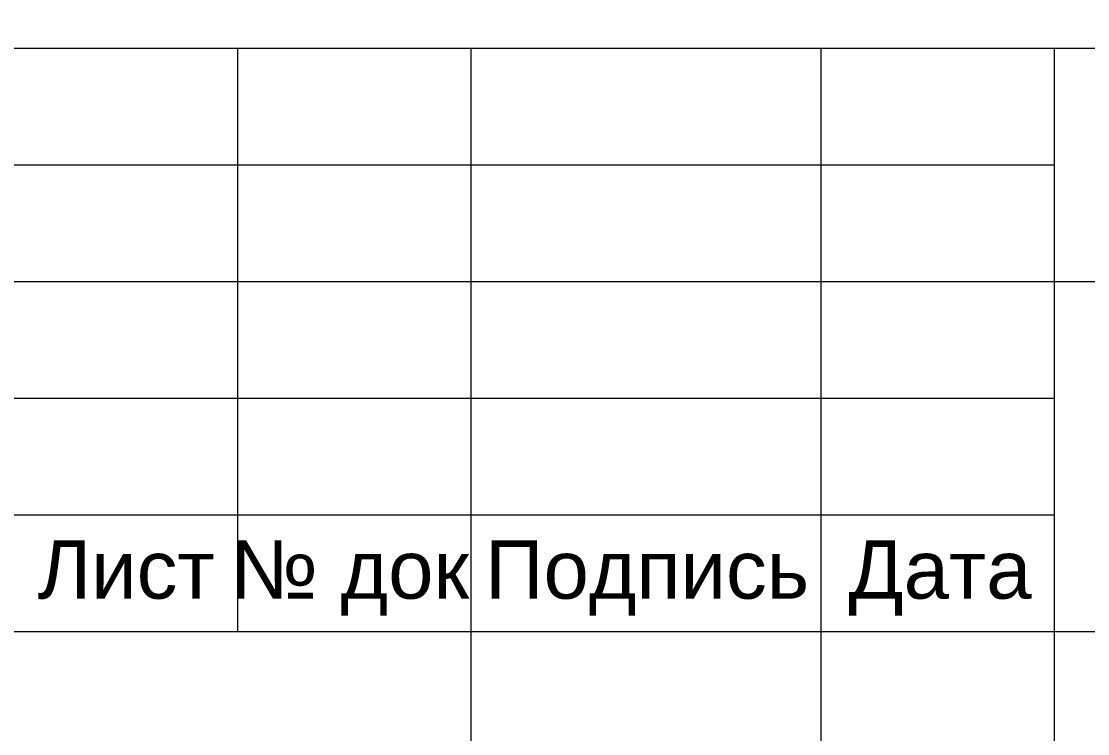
# Model space of a CAD drawing. Header units: millimetres. Extents: x 1982 to 10001982, y -1005230 to 4320529.
# Drawn here: x 2635845 to 2640416, y 1126511 to 1129566 of the extents above; entities that cross this region are included whole.
import ezdxf
from ezdxf.enums import TextEntityAlignment as Align

# ---------------------------------------------------------------- set-up
doc = ezdxf.new("R2010")
doc.units = ezdxf.units.MM
doc.layers.add('Level 63', color=7, linetype='Continuous', lineweight=0)
doc.styles.add('Style-Arial', font='arial.ttf')

msp = doc.modelspace()

# ---------------------------------------------------------------- linework, layer by layer
at = {"layer": 'Level 63', "color": 7, "linetype": 'Continuous', "lineweight": 13}
for p, q in [((2633771.797, 1129450.016), (2652271.797, 1129450.016)), ((2636771.797, 1129450.016), (2636771.797, 1126950.016)), ((2637771.797, 1129450.016), (2637771.797, 1123950.016)), ((2639271.797, 1129450.016), (2639271.797, 1123950.016)), ((2640271.797, 1129450.016), (2640271.797, 1123950.016)), ((2640271.797, 1128450.016), (2652271.797, 1128450.016)), ((2633771.797, 1127450.016), (2640271.797, 1127450.016)), ((2633771.797, 1126950.016), (2640271.797, 1126950.016)), ((2640271.797, 1126950.016), (2652271.797, 1126950.016))]:
    msp.add_line(p, q, dxfattribs=at)
at = {"layer": 'Level 63', "color": 7, "linetype": 'Continuous', "lineweight": 0}
for p, q in [((2633771.797, 1128950.016), (2640271.797, 1128950.016)), ((2633771.797, 1128450.016), (2640271.797, 1128450.016)), ((2633771.797, 1127950.016), (2640271.797, 1127950.016))]:
    msp.add_line(p, q, dxfattribs=at)
at = {"layer": 'Level 63', "color": 7, "linetype": 'Continuous', "lineweight": 13}
for points in [[(2610721.797, 1123450.016), (2652771.797, 1123450.016), (2652771.797, 1182850.016), (2610721.797, 1182850.016)], [(2612721.797, 1123950.016), (2652271.797, 1123950.016), (2652271.797, 1182350.016), (2612721.797, 1182350.016)]]:
    msp.add_3dface(points, dxfattribs=at)

# ---------------------------------------------------------------- texts
at = {"layer": 'Level 63', "color": 7, "linetype": 'Continuous', "lineweight": 0, "style": 'Style-Arial'}
for s, p in [('Лист', (2636294.563, 1127215.026)), ('№ док', (2637253.464, 1127215.026)), ('Подпись', (2638527.464, 1127215.026)), ('Дата', (2639782.941, 1127215.026))]:
    msp.add_text(s, height=250, dxfattribs=at).set_placement(p, align=Align.MIDDLE_CENTER)

doc.saveas('drawing.dxf')
